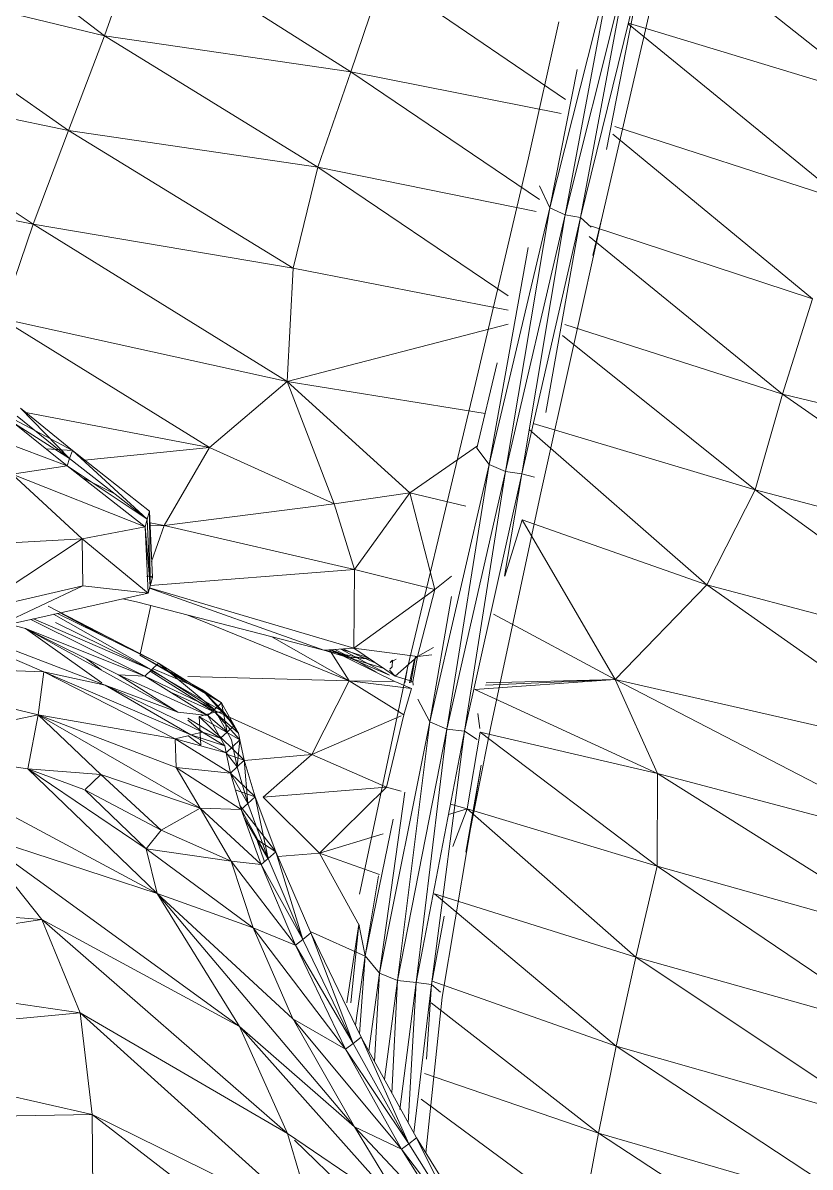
# Model space of a CAD drawing. Header units: millimetres. Extents: x -8591 to 7092, y -1621 to 14390.
# Drawn here: x -4638.9 to -4571.6, y 2890.6 to 2988.5 of the extents above; entities that cross this region are included whole.
import ezdxf

# ---------------------------------------------------------------- set-up
doc = ezdxf.new("R2010")
doc.units = ezdxf.units.MM
doc.layers.add('G-IMPT', color=8, linetype='Continuous', lineweight=9)
doc.layers.add('I-FURN', color=30, linetype='Continuous', lineweight=9)

# ---------------------------------------------------------------- blocks, each defined once
blk = doc.blocks.new('Artificial banana plant 1500mm - Family 4__C1-728657-Begane grond')
at = {"layer": 'G-IMPT'}
for p, q in [((-238.528, 345.356), (-219.178, 330.479)), ((-238.528, 345.356), (-219.178, 330.479)), ((-171.908, 340.166), (-152.808, 325.008)), ((-171.908, 340.166), (-152.808, 325.008)), ((-216.208, 338.885), (-219.178, 330.479)), ((-216.208, 338.885), (-219.178, 330.479)), ((-216.208, 338.885), (-198.098, 327.401)), ((-216.208, 338.885), (-198.098, 327.401)), ((-175.608, 337.504), (-181.088, 315.761)), ((-175.608, 337.504), (-181.088, 315.761)), ((-175.608, 337.504), (-179.778, 315.177)), ((-175.608, 337.504), (-179.778, 315.177)), ((-174.358, 336.928), (-179.778, 315.177)), ((-174.358, 336.928), (-179.778, 315.177)), ((-174.358, 336.928), (-178.478, 314.955)), ((-174.358, 336.928), (-178.478, 314.955)), ((-173.128, 336.688), (-178.478, 314.955)), ((-173.128, 336.688), (-178.478, 314.955)), ((-173.128, 336.688), (-176.263, 320.752)), ((-173.128, 336.688), (-176.263, 320.752)), ((-241.358, 335.818), (-219.178, 330.479)), ((-241.358, 335.818), (-219.178, 330.479)), ((-241.358, 335.818), (-222.258, 322.381)), ((-241.358, 335.818), (-222.258, 322.381)), ((-195.318, 335.645), (-198.098, 327.401)), ((-195.318, 335.645), (-198.098, 327.401)), ((-195.318, 335.645), (-179.77, 325.044)), ((-195.318, 335.645), (-179.77, 325.044)), ((-176.688, 314.756), (-171.928, 335.322)), ((-176.688, 314.756), (-171.928, 335.322)), ((-180.338, 331.673), (-182.918, 320.057)), ((-180.338, 331.673), (-182.918, 320.057)), ((-155.858, 316.353), (-174.402, 331.514)), ((-155.858, 316.353), (-174.402, 331.514)), ((-152.808, 325.008), (-174.388, 331.569)), ((-152.808, 325.008), (-174.388, 331.569)), ((-219.178, 330.479), (-222.258, 322.381)), ((-219.178, 330.479), (-222.258, 322.381)), ((-219.178, 330.479), (-198.098, 327.401)), ((-219.178, 330.479), (-198.098, 327.401)), ((-219.178, 330.479), (-200.938, 319.253)), ((-219.178, 330.479), (-200.938, 319.253)), ((-244.278, 327), (-222.258, 322.381)), ((-244.278, 327), (-222.258, 322.381)), ((-244.278, 327), (-225.258, 314.387)), ((-244.278, 327), (-225.258, 314.387)), ((-198.098, 327.401), (-200.938, 319.253)), ((-198.098, 327.401), (-200.938, 319.253)), ((-198.098, 327.401), (-181.982, 316.473)), ((-198.098, 327.401), (-181.982, 316.473)), ((-198.098, 327.401), (-180.144, 323.845)), ((-198.098, 327.401), (-180.144, 323.845)), ((-178.768, 327.591), (-181.088, 315.761)), ((-178.768, 327.591), (-181.088, 315.761)), ((-222.258, 322.381), (-225.258, 314.387)), ((-222.258, 322.381), (-225.258, 314.387)), ((-222.258, 322.381), (-203.038, 310.609)), ((-222.258, 322.381), (-203.038, 310.609)), ((-222.258, 322.381), (-200.938, 319.253)), ((-222.258, 322.381), (-200.938, 319.253)), ((-158.648, 308), (-175.711, 322.073)), ((-158.648, 308), (-175.711, 322.073)), ((-155.858, 316.353), (-175.541, 322.732)), ((-155.858, 316.353), (-175.541, 322.732)), ((-182.918, 320.057), (-187.568, 300.281)), ((-182.918, 320.057), (-187.568, 300.281)), ((-203.038, 310.609), (-200.938, 319.253)), ((-203.038, 310.609), (-200.938, 319.253)), ((-184.669, 308.264), (-200.938, 319.253)), ((-184.669, 308.264), (-200.938, 319.253)), ((-200.938, 319.253), (-182.255, 315.458)), ((-200.938, 319.253), (-182.255, 315.458)), ((-244.911, 318.196), (-225.258, 314.387)), ((-244.911, 318.196), (-225.258, 314.387)), ((-181.088, 315.761), (-181.998, 317.644)), ((-181.088, 315.761), (-181.998, 317.644)), ((-181.088, 315.761), (-186.278, 293.824)), ((-181.088, 315.761), (-186.278, 293.824)), ((-181.088, 315.761), (-184.898, 293.239)), ((-181.088, 315.761), (-184.898, 293.239)), ((-179.778, 315.177), (-184.898, 293.239)), ((-179.778, 315.177), (-184.898, 293.239)), ((-179.778, 315.177), (-183.498, 293.042)), ((-179.778, 315.177), (-183.498, 293.042)), ((-179.778, 315.177), (-181.088, 315.761)), ((-179.778, 315.177), (-181.088, 315.761)), ((-178.478, 314.955), (-179.778, 315.177)), ((-178.478, 314.955), (-179.778, 315.177)), ((-227.988, 306.3), (-225.258, 314.387)), ((-227.988, 306.3), (-225.258, 314.387)), ((-203.548, 300.914), (-225.258, 314.387)), ((-203.548, 300.914), (-225.258, 314.387)), ((-225.258, 314.387), (-203.038, 310.609)), ((-225.258, 314.387), (-203.038, 310.609)), ((-178.478, 314.955), (-183.498, 293.042)), ((-178.478, 314.955), (-183.498, 293.042)), ((-178.478, 314.955), (-181.43, 298.268)), ((-178.478, 314.955), (-181.43, 298.268)), ((-176.688, 314.756), (-179.048, 304.076)), ((-177.568, 314.118), (-178.478, 314.955)), ((-177.568, 314.118), (-178.478, 314.955)), ((-158.648, 308), (-177.526, 314.219)), ((-158.648, 308), (-177.526, 314.219)), ((-176.688, 314.756), (-177.438, 311.703)), ((-176.688, 314.756), (-177.438, 311.703)), ((-176.808, 314.324), (-177.438, 311.703)), ((-176.808, 314.324), (-177.438, 311.703)), ((-176.688, 314.756), (-176.808, 314.324)), ((-161.218, 299.829), (-177.732, 313.315)), ((-161.218, 299.829), (-177.732, 313.315)), ((-182.941, 312.396), (-186.278, 293.824)), ((-182.941, 312.396), (-186.278, 293.824)), ((-203.548, 300.914), (-203.038, 310.609)), ((-203.548, 300.914), (-203.038, 310.609)), ((-203.038, 310.609), (-184.669, 307.016)), ((-203.038, 310.609), (-184.669, 307.016)), ((-161.218, 299.829), (-158.648, 308)), ((-161.218, 299.829), (-158.648, 308)), ((-210.188, 295.274), (-227.988, 306.3)), ((-210.188, 295.274), (-227.988, 306.3)), ((-227.988, 306.3), (-203.548, 300.914)), ((-227.988, 306.3), (-203.548, 300.914)), ((-203.548, 300.914), (-184.669, 305.83)), ((-203.548, 300.914), (-184.669, 305.83)), ((-179.811, 305.785), (-161.218, 299.829)), ((-179.811, 305.785), (-161.218, 299.829)), ((-180.01, 304.859), (-163.558, 291.675)), ((-180.01, 304.859), (-163.558, 291.675)), ((-179.048, 304.076), (-181.938, 291.146)), ((-179.048, 304.076), (-181.938, 291.146)), ((-185.593, 302.515), (-187.328, 295.212)), ((-185.593, 302.515), (-187.328, 295.212)), ((-210.188, 295.274), (-203.548, 300.914)), ((-210.188, 295.274), (-203.548, 300.914)), ((-199.528, 290.463), (-203.548, 300.914)), ((-199.528, 290.463), (-203.548, 300.914)), ((-193.058, 291.404), (-203.548, 300.914)), ((-193.058, 291.404), (-203.548, 300.914)), ((-203.548, 300.914), (-186.624, 298.204)), ((-203.548, 300.914), (-186.624, 298.204)), ((-187.568, 300.281), (-190.658, 287.379)), ((-187.568, 300.281), (-190.658, 287.379)), ((-163.558, 291.675), (-161.218, 299.829)), ((-163.558, 291.675), (-161.218, 299.829)), ((-140.978, 285.71), (-161.218, 299.829)), ((-140.978, 285.71), (-161.218, 299.829)), ((-138.668, 294.527), (-161.218, 299.829)), ((-138.668, 294.527), (-161.218, 299.829)), ((-221.908, 295.027), (-226.358, 298.64)), ((-221.908, 295.027), (-226.358, 298.64)), ((-222.148, 294.347), (-226.358, 298.64)), ((-222.148, 294.347), (-226.358, 298.64)), ((-221.908, 295.027), (-227.796, 298.175)), ((-221.908, 295.027), (-227.796, 298.175)), ((-226.618, 297.963), (-222.148, 294.347)), ((-222.148, 294.347), (-226.618, 297.963)), ((-225.899, 298.267), (-210.188, 295.274)), ((-225.899, 298.267), (-210.188, 295.274)), ((-222.358, 293.718), (-230.018, 296.604)), ((-222.358, 293.718), (-230.018, 296.604)), ((-226.858, 297.334), (-222.148, 294.347)), ((-226.858, 297.334), (-222.148, 294.347)), ((-226.858, 297.334), (-222.358, 293.718)), ((-226.858, 297.334), (-222.358, 293.718)), ((-182.861, 296.832), (-167.668, 283.554)), ((-182.861, 296.832), (-167.668, 283.554)), ((-182.512, 297.347), (-163.558, 291.675)), ((-182.512, 297.347), (-163.558, 291.675)), ((-221.908, 295.027), (-224.161, 295.167)), ((-221.908, 295.027), (-224.161, 295.167)), ((-221.908, 295.027), (-222.148, 294.347)), ((-221.908, 295.027), (-222.148, 294.347)), ((-215.318, 289.83), (-221.908, 295.027)), ((-215.318, 289.83), (-221.908, 295.027)), ((-215.518, 289.147), (-221.908, 295.027)), ((-215.518, 289.147), (-221.908, 295.027)), ((-220.869, 294.207), (-210.188, 295.274)), ((-220.869, 294.207), (-210.188, 295.274)), ((-214.058, 288.614), (-210.188, 295.274)), ((-214.058, 288.614), (-210.188, 295.274)), ((-210.188, 295.274), (-199.528, 290.463)), ((-210.188, 295.274), (-199.528, 290.463)), ((-193.058, 291.404), (-187.295, 295.429)), ((-193.058, 291.404), (-187.295, 295.429)), ((-186.278, 293.824), (-187.328, 295.212)), ((-186.278, 293.824), (-187.328, 295.212)), ((-222.358, 293.718), (-227.048, 293.014)), ((-222.358, 293.718), (-227.048, 293.014)), ((-222.148, 294.347), (-222.358, 293.718)), ((-222.148, 294.347), (-222.358, 293.718)), ((-222.358, 293.718), (-215.518, 289.147)), ((-222.358, 293.718), (-215.518, 289.147)), ((-222.358, 293.718), (-215.698, 288.514)), ((-222.358, 293.718), (-215.698, 288.514)), ((-222.148, 294.347), (-215.518, 289.147)), ((-215.518, 289.147), (-222.148, 294.347)), ((-186.278, 293.824), (-191.368, 271.818)), ((-186.278, 293.824), (-191.368, 271.818)), ((-186.278, 293.824), (-189.898, 271.21)), ((-186.278, 293.824), (-189.898, 271.21)), ((-184.898, 293.239), (-186.278, 293.824)), ((-184.898, 293.239), (-186.278, 293.824)), ((-215.698, 288.514), (-227.048, 293.014)), ((-215.698, 288.514), (-227.048, 293.014)), ((-227.048, 293.014), (-221.068, 287.474)), ((-227.048, 293.014), (-221.068, 287.474)), ((-218.279, 291.313), (-221.068, 292.71)), ((-218.279, 291.313), (-221.068, 292.71)), ((-184.898, 293.239), (-189.898, 271.21)), ((-184.898, 293.239), (-189.898, 271.21)), ((-184.898, 293.239), (-188.398, 271.03)), ((-184.898, 293.239), (-188.398, 271.03)), ((-183.498, 293.042), (-188.398, 271.03)), ((-183.498, 293.042), (-188.398, 271.03)), ((-183.498, 293.042), (-184.964, 284.278)), ((-183.498, 293.042), (-184.964, 284.278)), ((-183.498, 293.042), (-184.898, 293.239)), ((-183.498, 293.042), (-184.898, 293.239)), ((-182.408, 292.739), (-183.498, 293.042)), ((-182.408, 292.739), (-183.498, 293.042)), ((-167.668, 283.554), (-163.558, 291.675)), ((-167.668, 283.554), (-163.558, 291.675)), ((-143.538, 277.14), (-163.558, 291.675)), ((-143.538, 277.14), (-163.558, 291.675)), ((-140.978, 285.71), (-163.558, 291.675)), ((-140.978, 285.71), (-163.558, 291.675)), ((-199.528, 290.463), (-193.058, 291.404)), ((-199.528, 290.463), (-193.058, 291.404)), ((-197.808, 284.849), (-193.058, 291.404)), ((-197.808, 284.849), (-193.058, 291.404)), ((-190.928, 283.132), (-193.058, 291.404)), ((-190.928, 283.132), (-193.058, 291.404)), ((-193.058, 291.404), (-188.288, 290.253)), ((-193.058, 291.404), (-188.288, 290.253)), ((-186.168, 271.277), (-181.938, 291.146)), ((-186.168, 271.277), (-181.938, 291.146)), ((-215.318, 289.83), (-215.518, 289.147)), ((-215.318, 289.83), (-215.518, 289.147)), ((-215.078, 284.155), (-215.318, 289.83)), ((-215.078, 284.155), (-215.318, 289.83)), ((-215.268, 283.465), (-215.318, 289.83)), ((-215.268, 283.465), (-215.318, 289.83)), ((-214.058, 288.614), (-199.528, 290.463)), ((-214.058, 288.614), (-199.528, 290.463)), ((-197.808, 284.849), (-199.528, 290.463)), ((-197.808, 284.849), (-199.528, 290.463)), ((-215.518, 289.147), (-215.698, 288.514)), ((-215.518, 289.147), (-215.698, 288.514)), ((-215.518, 289.147), (-215.268, 283.465)), ((-215.268, 283.465), (-215.518, 289.147)), ((-215.276, 288.848), (-214.058, 288.614)), ((-215.276, 288.848), (-214.058, 288.614)), ((-215.265, 288.578), (-214.058, 288.614)), ((-215.265, 288.578), (-214.058, 288.614)), ((-215.136, 285.535), (-214.058, 288.614)), ((-215.136, 285.535), (-214.058, 288.614)), ((-214.058, 288.614), (-197.808, 284.849)), ((-214.058, 288.614), (-197.808, 284.849)), ((-183.468, 289.089), (-184.935, 284.278)), ((-183.468, 289.089), (-184.935, 284.278)), ((-183.468, 289.089), (-167.668, 283.554)), ((-183.468, 289.089), (-167.668, 283.554)), ((-183.468, 289.089), (-175.508, 275.439)), ((-183.468, 289.089), (-175.508, 275.439)), ((-215.698, 288.514), (-221.068, 287.474)), ((-215.698, 288.514), (-221.068, 287.474)), ((-215.698, 288.514), (-215.268, 283.465)), ((-215.698, 288.514), (-215.268, 283.465)), ((-215.698, 288.514), (-215.448, 282.829)), ((-215.698, 288.514), (-215.448, 282.829)), ((-221.068, 287.474), (-235.538, 286.666)), ((-221.068, 287.474), (-235.538, 286.666)), ((-221.174, 287.404), (-230.418, 281.28)), ((-221.174, 287.404), (-230.418, 281.28)), ((-215.448, 282.829), (-221.068, 287.474)), ((-215.448, 282.829), (-221.068, 287.474)), ((-221.068, 287.474), (-221.028, 283.456)), ((-221.068, 287.474), (-221.028, 283.456)), ((-190.658, 287.379), (-193.258, 276.449)), ((-190.658, 287.379), (-193.258, 276.449)), ((-215.268, 283.492), (-197.808, 284.849)), ((-215.268, 283.492), (-197.808, 284.849)), ((-197.868, 278.129), (-197.808, 284.849)), ((-197.868, 278.129), (-197.808, 284.849)), ((-197.808, 284.849), (-190.928, 283.132)), ((-197.808, 284.849), (-190.928, 283.132)), ((-215.078, 284.155), (-215.569, 284.278)), ((-215.078, 284.155), (-215.569, 284.278)), ((-215.078, 284.155), (-215.268, 283.465)), ((-215.078, 284.155), (-215.268, 283.465)), ((-215.078, 284.155), (-215.194, 284.278)), ((-215.078, 284.155), (-215.194, 284.278)), ((-190.928, 283.132), (-189.492, 284.278)), ((-190.928, 283.132), (-189.492, 284.278)), ((-221.028, 283.456), (-230.418, 281.28)), ((-221.028, 283.456), (-230.418, 281.28)), ((-228.588, 279.892), (-221.028, 283.456)), ((-228.588, 279.892), (-221.028, 283.456)), ((-215.448, 282.829), (-228.588, 279.892)), ((-215.448, 282.829), (-228.588, 279.892)), ((-215.448, 282.829), (-221.028, 283.456)), ((-215.448, 282.829), (-221.028, 283.456)), ((-215.268, 283.465), (-215.448, 282.829)), ((-215.268, 283.465), (-215.448, 282.829)), ((-200.418, 277.953), (-215.328, 283.254)), ((-200.418, 277.953), (-215.328, 283.254)), ((-215.32, 283.284), (-197.868, 278.129)), ((-215.32, 283.284), (-197.868, 278.129)), ((-197.868, 278.129), (-190.928, 283.132)), ((-197.868, 278.129), (-190.928, 283.132)), ((-190.928, 283.132), (-192.418, 277.404)), ((-190.928, 283.132), (-192.418, 277.404)), ((-167.668, 283.554), (-175.508, 275.439)), ((-167.668, 283.554), (-175.508, 275.439)), ((-167.668, 283.554), (-146.998, 268.934)), ((-167.668, 283.554), (-146.998, 268.934)), ((-167.668, 283.554), (-143.538, 277.14)), ((-167.668, 283.554), (-143.538, 277.14)), ((-217.609, 282.346), (-216.428, 282.1)), ((-217.609, 282.346), (-216.428, 282.1)), ((-216.428, 282.1), (-200.418, 277.953)), ((-216.428, 282.1), (-200.418, 277.953)), ((-215.199, 281.781), (-216.116, 277.608)), ((-215.199, 281.781), (-216.116, 277.608)), ((-189.517, 282.536), (-191.368, 271.818)), ((-189.517, 282.536), (-191.368, 271.818)), ((-214.538, 276.83), (-223.988, 281.705)), ((-215.138, 276.261), (-223.527, 281.023)), ((-215.138, 276.261), (-223.527, 281.023)), ((-214.538, 276.83), (-223.188, 281.099)), ((-214.538, 276.83), (-223.188, 281.099)), ((-219.463, 279.26), (-222.961, 281.15)), ((-219.463, 279.26), (-222.961, 281.15)), ((-218.67, 278.869), (-222.951, 281.152)), ((-218.67, 278.869), (-222.951, 281.152)), ((-214.538, 276.83), (-222.927, 281.157)), ((-198.248, 275.328), (-212.048, 280.948)), ((-198.248, 275.328), (-212.048, 280.948)), ((-185.928, 281.022), (-175.508, 275.439)), ((-185.928, 281.022), (-175.508, 275.439)), ((-227.341, 280.17), (-225.928, 279.815)), ((-227.341, 280.17), (-225.928, 279.815)), ((-215.708, 275.737), (-225.928, 279.815)), ((-215.708, 275.737), (-225.928, 279.815)), ((-225.928, 279.815), (-217.968, 275.84)), ((-225.928, 279.815), (-217.968, 275.84)), ((-225.928, 279.815), (-212.888, 272.666)), ((-225.928, 279.815), (-212.888, 272.666)), ((-225.928, 279.815), (-219.39, 275.16)), ((-225.928, 279.815), (-219.39, 275.16)), ((-225.464, 280.59), (-215.708, 275.737)), ((-225.464, 280.59), (-215.708, 275.737)), ((-225.23, 280.642), (-215.138, 276.261)), ((-225.23, 280.642), (-215.138, 276.261)), ((-223.351, 280.33), (-215.138, 276.261)), ((-215.138, 276.261), (-223.351, 280.33)), ((-232.667, 279.671), (-224.358, 276.117)), ((-232.667, 279.671), (-224.358, 276.117)), ((-231.585, 279.73), (-219.098, 274.951)), ((-231.585, 279.73), (-219.098, 274.951)), ((-204.873, 279.106), (-198.248, 275.328)), ((-204.873, 279.106), (-198.248, 275.328)), ((-200.418, 277.953), (-197.868, 278.129)), ((-200.418, 277.953), (-197.868, 278.129)), ((-200.418, 277.953), (-195.275, 276.384)), ((-200.418, 277.953), (-195.275, 276.384)), ((-200.418, 277.953), (-197.417, 277.322)), ((-200.418, 277.953), (-197.417, 277.322)), ((-199.924, 277.987), (-198.248, 275.328)), ((-199.924, 277.987), (-198.248, 275.328)), ((-199.839, 277.993), (-194.348, 275.279)), ((-199.839, 277.993), (-194.348, 275.279)), ((-194.808, 275.819), (-199.823, 277.994)), ((-194.808, 275.819), (-199.823, 277.994)), ((-199.796, 277.996), (-198.158, 277.344)), ((-199.796, 277.996), (-198.158, 277.344)), ((-199.479, 278.018), (-198.158, 277.344)), ((-199.479, 278.018), (-198.158, 277.344)), ((-198.973, 278.053), (-196.734, 277.366)), ((-196.734, 277.366), (-198.973, 278.053)), ((-194.808, 275.819), (-198.963, 278.054)), ((-194.808, 275.819), (-198.963, 278.054)), ((-196.021, 276.886), (-198.755, 278.068)), ((-198.755, 278.068), (-196.021, 276.886)), ((-197.868, 278.129), (-194.328, 275.746)), ((-197.868, 278.129), (-194.328, 275.746)), ((-197.868, 278.129), (-192.418, 277.404)), ((-197.868, 278.129), (-192.418, 277.404)), ((-192.418, 277.404), (-191.038, 278.173)), ((-192.418, 277.404), (-191.038, 278.173)), ((-219.458, 276.268), (-220.693, 277.201)), ((-219.458, 276.268), (-220.693, 277.201)), ((-209.178, 273.465), (-216.158, 277.529)), ((-209.178, 273.465), (-216.158, 277.529)), ((-210.838, 274.601), (-216.158, 277.529)), ((-210.838, 274.601), (-216.158, 277.529)), ((-198.158, 277.344), (-196.611, 277.283)), ((-198.158, 277.344), (-196.611, 277.283)), ((-198.158, 277.344), (-195.931, 276.061)), ((-198.158, 277.344), (-195.931, 276.061)), ((-198.158, 277.344), (-196.476, 277.193)), ((-198.158, 277.344), (-196.476, 277.193)), ((-194.738, 276.909), (-194.228, 277.189)), ((-194.738, 276.909), (-194.548, 277.097)), ((-194.548, 277.097), (-194.588, 276.533)), ((-194.328, 275.746), (-192.418, 277.404)), ((-194.328, 275.746), (-192.418, 277.404)), ((-192.671, 277.184), (-193.095, 275.16)), ((-192.671, 277.184), (-193.095, 275.16)), ((-192.596, 277.427), (-192.975, 275.16)), ((-192.596, 277.427), (-192.975, 275.16)), ((-192.418, 277.404), (-192.818, 275.276)), ((-192.418, 277.404), (-192.818, 275.276)), ((-192.418, 277.404), (-191.191, 277.565)), ((-192.418, 277.404), (-191.191, 277.565)), ((-242.198, 276.697), (-224.358, 276.117)), ((-242.198, 276.697), (-224.358, 276.117)), ((-242.198, 276.697), (-224.828, 272.415)), ((-242.198, 276.697), (-224.828, 272.415)), ((-224.358, 276.117), (-224.828, 272.415)), ((-224.358, 276.117), (-224.828, 272.415)), ((-211.788, 270.706), (-224.358, 276.117)), ((-211.788, 270.706), (-224.358, 276.117)), ((-213.138, 270.37), (-224.358, 276.117)), ((-213.138, 270.37), (-224.358, 276.117)), ((-224.358, 276.117), (-219.098, 274.951)), ((-224.358, 276.117), (-219.098, 274.951)), ((-215.138, 276.261), (-215.708, 275.737)), ((-215.138, 276.261), (-215.708, 275.737)), ((-209.728, 272.642), (-215.257, 276.151)), ((-209.728, 272.642), (-215.257, 276.151)), ((-208.958, 272.666), (-215.19, 276.213)), ((-208.958, 272.666), (-215.19, 276.213)), ((-214.538, 276.83), (-215.138, 276.261)), ((-214.538, 276.83), (-215.138, 276.261)), ((-215.138, 276.261), (-209.778, 272.891)), ((-209.778, 272.891), (-215.138, 276.261)), ((-210.838, 274.601), (-215.019, 276.373)), ((-210.838, 274.601), (-215.019, 276.373)), ((-209.178, 273.465), (-214.538, 276.83)), ((-209.178, 273.465), (-214.538, 276.83)), ((-209.778, 272.891), (-214.538, 276.83)), ((-209.778, 272.891), (-214.538, 276.83)), ((-210.838, 274.601), (-213.791, 276.197)), ((-210.838, 274.601), (-213.791, 276.197)), ((-193.258, 276.449), (-197.378, 257.1)), ((-193.258, 276.449), (-197.378, 257.1)), ((-194.808, 276.242), (-194.328, 275.746)), ((-194.808, 276.242), (-194.328, 275.746)), ((-194.588, 276.533), (-194.768, 276.345)), ((-194.768, 276.345), (-194.588, 276.533)), ((-193.503, 275.16), (-193.258, 276.449)), ((-193.503, 275.16), (-193.258, 276.449)), ((-212.888, 272.666), (-219.098, 274.951)), ((-212.888, 272.666), (-219.098, 274.951)), ((-210.778, 270.935), (-219.098, 274.951)), ((-210.778, 270.935), (-219.098, 274.951)), ((-211.788, 270.706), (-219.098, 274.951)), ((-211.788, 270.706), (-219.098, 274.951)), ((-215.708, 275.737), (-217.968, 275.84)), ((-215.708, 275.737), (-217.968, 275.84)), ((-210.328, 272.366), (-217.968, 275.84)), ((-210.328, 272.366), (-217.968, 275.84)), ((-217.968, 275.84), (-212.888, 272.666)), ((-217.968, 275.84), (-212.888, 272.666)), ((-215.708, 275.737), (-209.778, 272.891)), ((-215.708, 275.737), (-209.778, 272.891)), ((-215.708, 275.737), (-210.328, 272.366)), ((-215.708, 275.737), (-210.328, 272.366)), ((-198.248, 275.328), (-212.048, 275.702)), ((-198.248, 275.328), (-212.048, 275.702)), ((-198.248, 275.328), (-201.438, 269.049)), ((-198.248, 275.328), (-201.438, 269.049)), ((-194.348, 275.279), (-198.248, 275.328)), ((-194.348, 275.279), (-198.248, 275.328)), ((-198.248, 275.328), (-192.918, 274.676)), ((-198.248, 275.328), (-192.918, 274.676)), ((-198.248, 275.328), (-193.578, 272.428)), ((-198.248, 275.328), (-193.578, 272.428)), ((-194.348, 275.279), (-192.918, 274.676)), ((-194.348, 275.279), (-192.918, 274.676)), ((-194.328, 275.746), (-192.818, 275.276)), ((-194.328, 275.746), (-192.818, 275.276)), ((-192.818, 275.276), (-192.778, 274.952)), ((-192.818, 275.276), (-192.778, 274.952)), ((-187.518, 274.598), (-175.508, 275.439)), ((-187.518, 274.598), (-175.508, 275.439)), ((-186.594, 274.952), (-175.508, 275.439)), ((-186.594, 274.952), (-175.508, 275.439)), ((-186.529, 275.16), (-175.508, 275.439)), ((-186.529, 275.16), (-175.508, 275.439)), ((-175.508, 275.439), (-171.888, 267.408)), ((-175.508, 275.439), (-171.888, 267.408)), ((-175.508, 275.439), (-147.598, 260.971)), ((-175.508, 275.439), (-147.598, 260.971)), ((-175.508, 275.439), (-146.998, 268.934)), ((-175.508, 275.439), (-146.998, 268.934)), ((-209.728, 272.642), (-213.529, 274.372)), ((-209.728, 272.642), (-213.529, 274.372)), ((-208.078, 271.517), (-210.838, 274.601)), ((-208.078, 271.517), (-210.838, 274.601)), ((-209.178, 273.465), (-210.838, 274.601)), ((-209.178, 273.465), (-210.838, 274.601)), ((-208.958, 272.666), (-210.838, 274.601)), ((-208.958, 272.666), (-210.838, 274.601)), ((-192.918, 274.676), (-193.578, 272.428)), ((-192.918, 274.676), (-193.578, 272.428)), ((-187.518, 274.598), (-171.888, 267.408)), ((-187.518, 274.598), (-171.888, 267.408)), ((-201.438, 269.049), (-210.449, 273.1)), ((-201.438, 269.049), (-210.449, 273.1)), ((-209.178, 273.465), (-209.778, 272.891)), ((-209.178, 273.465), (-209.778, 272.891)), ((-208.078, 271.517), (-209.178, 273.465)), ((-208.078, 271.517), (-209.178, 273.465)), ((-208.678, 270.943), (-209.178, 273.465)), ((-208.678, 270.943), (-209.178, 273.465)), ((-191.368, 271.818), (-192.378, 273.773)), ((-191.368, 271.818), (-192.378, 273.773)), ((-224.828, 272.415), (-238.038, 269.686)), ((-224.828, 272.415), (-238.038, 269.686)), ((-224.828, 272.415), (-225.718, 267.801)), ((-224.828, 272.415), (-225.718, 267.801)), ((-213.138, 270.37), (-224.828, 272.415)), ((-213.138, 270.37), (-224.828, 272.415)), ((-213.038, 267.926), (-224.828, 272.415)), ((-213.038, 267.926), (-224.828, 272.415)), ((-210.998, 264.434), (-224.828, 272.415)), ((-210.998, 264.434), (-224.828, 272.415)), ((-224.828, 272.415), (-219.478, 267.322)), ((-224.828, 272.415), (-219.478, 267.322)), ((-210.328, 272.366), (-212.888, 272.666)), ((-210.328, 272.366), (-212.888, 272.666)), ((-209.238, 270.42), (-212.048, 272.149)), ((-209.238, 270.42), (-212.048, 272.149)), ((-212.048, 271.977), (-210.778, 270.935)), ((-212.048, 271.977), (-210.778, 270.935)), ((-211.068, 272.289), (-209.728, 272.642)), ((-211.068, 272.289), (-209.728, 272.642)), ((-207.218, 268.552), (-211.068, 272.289)), ((-207.218, 268.552), (-211.068, 272.289)), ((-207.588, 270.296), (-211.068, 272.289)), ((-207.588, 270.296), (-211.068, 272.289)), ((-210.938, 269.829), (-211.068, 272.289)), ((-210.938, 269.829), (-211.068, 272.289)), ((-209.778, 272.891), (-210.328, 272.366)), ((-209.778, 272.891), (-210.328, 272.366)), ((-210.328, 272.366), (-208.678, 270.943)), ((-210.328, 272.366), (-208.678, 270.943)), ((-210.328, 272.366), (-209.238, 270.42)), ((-210.328, 272.366), (-209.238, 270.42)), ((-209.778, 272.891), (-208.678, 270.943)), ((-208.678, 270.943), (-209.778, 272.891)), ((-209.728, 272.642), (-208.958, 272.666)), ((-209.728, 272.642), (-208.958, 272.666)), ((-207.588, 270.296), (-209.728, 272.642)), ((-207.588, 270.296), (-209.728, 272.642)), ((-207.708, 270.865), (-209.728, 272.642)), ((-207.708, 270.865), (-209.728, 272.642)), ((-208.078, 271.517), (-208.958, 272.666)), ((-208.078, 271.517), (-208.958, 272.666)), ((-207.708, 270.865), (-208.958, 272.666)), ((-207.708, 270.865), (-208.958, 272.666)), ((-193.795, 272.335), (-201.438, 269.049)), ((-193.795, 272.335), (-201.438, 269.049)), ((-193.578, 272.428), (-195.068, 266.249)), ((-193.578, 272.428), (-195.068, 266.249)), ((-187.257, 272.528), (-187.096, 271.252)), ((-187.257, 272.528), (-187.096, 271.252)), ((-208.078, 271.517), (-208.678, 270.943)), ((-208.078, 271.517), (-208.678, 270.943)), ((-207.708, 270.865), (-208.078, 271.517)), ((-207.708, 270.865), (-208.078, 271.517)), ((-191.368, 271.818), (-195.668, 250.349)), ((-191.368, 271.818), (-195.668, 250.349)), ((-191.368, 271.818), (-194.108, 249.713)), ((-191.368, 271.818), (-194.108, 249.713)), ((-189.898, 271.21), (-194.108, 249.713)), ((-189.898, 271.21), (-194.108, 249.713)), ((-189.898, 271.21), (-192.518, 249.547)), ((-189.898, 271.21), (-192.518, 249.547)), ((-188.398, 271.03), (-192.518, 249.547)), ((-188.398, 271.03), (-192.518, 249.547)), ((-189.898, 271.21), (-191.368, 271.818)), ((-189.898, 271.21), (-191.368, 271.818)), ((-188.398, 271.03), (-191.208, 249.38)), ((-188.398, 271.03), (-191.208, 249.38)), ((-188.398, 271.03), (-189.898, 271.21)), ((-188.398, 271.03), (-189.898, 271.21)), ((-187.298, 270.323), (-188.398, 271.03)), ((-187.298, 270.323), (-188.398, 271.03)), ((-188.268, 260.686), (-186.168, 271.277)), ((-212.048, 270.642), (-213.138, 270.37)), ((-212.048, 270.642), (-213.138, 270.37)), ((-208.758, 269.188), (-213.138, 270.37)), ((-208.758, 269.188), (-213.138, 270.37)), ((-208.408, 267.441), (-213.138, 270.37)), ((-208.408, 267.441), (-213.138, 270.37)), ((-213.138, 270.37), (-213.038, 267.926)), ((-213.138, 270.37), (-213.038, 267.926)), ((-210.938, 269.829), (-212.048, 270.668)), ((-210.938, 269.829), (-212.048, 270.668)), ((-210.778, 270.935), (-211.788, 270.706)), ((-210.778, 270.935), (-211.788, 270.706)), ((-208.878, 269.767), (-211.788, 270.706)), ((-208.878, 269.767), (-211.788, 270.706)), ((-208.758, 269.188), (-211.788, 270.706)), ((-208.758, 269.188), (-211.788, 270.706)), ((-209.238, 270.42), (-210.778, 270.935)), ((-209.238, 270.42), (-210.778, 270.935)), ((-208.878, 269.767), (-210.778, 270.935)), ((-208.878, 269.767), (-210.778, 270.935)), ((-208.678, 270.943), (-209.238, 270.42)), ((-208.678, 270.943), (-209.238, 270.42)), ((-209.238, 270.42), (-208.878, 269.767)), ((-209.238, 270.42), (-208.878, 269.767)), ((-208.678, 270.943), (-208.318, 270.292)), ((-208.318, 270.292), (-208.678, 270.943)), ((-208.318, 270.292), (-208.198, 269.72)), ((-208.198, 269.72), (-208.318, 270.292)), ((-207.588, 270.296), (-208.198, 269.72)), ((-207.588, 270.296), (-208.198, 269.72)), ((-207.838, 267.973), (-207.588, 270.296)), ((-207.838, 267.973), (-207.588, 270.296)), ((-207.588, 270.296), (-207.708, 270.865)), ((-207.588, 270.296), (-207.708, 270.865)), ((-207.218, 268.552), (-207.588, 270.296)), ((-207.218, 268.552), (-207.588, 270.296)), ((-187.058, 270.954), (-188.178, 264.396)), ((-187.058, 270.954), (-188.178, 264.396)), ((-187.058, 270.954), (-171.888, 267.408)), ((-187.058, 270.954), (-171.888, 267.408)), ((-187.058, 270.954), (-171.938, 259.481)), ((-187.058, 270.954), (-171.938, 259.481)), ((-214.678, 257.154), (-238.038, 269.686)), ((-214.678, 257.154), (-238.038, 269.686)), ((-238.038, 269.686), (-225.718, 267.801)), ((-238.038, 269.686), (-225.718, 267.801)), ((-208.878, 269.767), (-208.758, 269.188)), ((-208.878, 269.767), (-208.758, 269.188)), ((-208.198, 269.72), (-208.758, 269.188)), ((-208.198, 269.72), (-208.758, 269.188)), ((-208.758, 269.188), (-207.838, 267.973)), ((-208.758, 269.188), (-207.838, 267.973)), ((-208.758, 269.188), (-208.408, 267.441)), ((-208.758, 269.188), (-208.408, 267.441)), ((-207.218, 268.552), (-208.735, 269.073)), ((-207.218, 268.552), (-208.735, 269.073)), ((-208.198, 269.72), (-207.838, 267.973)), ((-207.838, 267.973), (-208.198, 269.72)), ((-201.438, 269.049), (-207.218, 268.524)), ((-201.438, 269.049), (-207.218, 268.524)), ((-201.438, 269.049), (-205.618, 265.375)), ((-201.438, 269.049), (-205.618, 265.375)), ((-201.438, 269.049), (-195.068, 266.249)), ((-201.438, 269.049), (-195.068, 266.249)), ((-207.218, 268.552), (-207.838, 267.973)), ((-207.218, 268.552), (-207.838, 267.973)), ((-206.278, 265.425), (-207.218, 268.552)), ((-206.278, 265.425), (-207.218, 268.552)), ((-206.908, 264.852), (-207.218, 268.552)), ((-206.908, 264.852), (-207.218, 268.552)), ((-186.958, 268.135), (-190.308, 248.291)), ((-186.958, 268.135), (-190.308, 248.291)), ((-188.268, 260.686), (-186.958, 268.135)), ((-188.268, 260.686), (-186.958, 268.135)), ((-219.478, 267.322), (-225.718, 267.801)), ((-219.478, 267.322), (-225.718, 267.801)), ((-215.608, 260.97), (-225.718, 267.801)), ((-215.608, 260.97), (-225.718, 267.801)), ((-214.678, 257.154), (-225.718, 267.801)), ((-214.678, 257.154), (-225.718, 267.801)), ((-225.718, 267.801), (-220.929, 266.041)), ((-225.718, 267.801), (-220.929, 266.041)), ((-219.478, 267.322), (-220.838, 266.007)), ((-219.478, 267.322), (-220.838, 266.007)), ((-210.998, 264.434), (-219.478, 267.322)), ((-210.998, 264.434), (-219.478, 267.322)), ((-219.478, 267.322), (-214.328, 262.56)), ((-219.478, 267.322), (-214.328, 262.56)), ((-208.408, 267.441), (-213.038, 267.926)), ((-208.408, 267.441), (-213.038, 267.926)), ((-207.488, 264.329), (-213.038, 267.926)), ((-207.488, 264.329), (-213.038, 267.926)), ((-213.038, 267.926), (-210.998, 264.434)), ((-213.038, 267.926), (-210.998, 264.434)), ((-207.838, 267.973), (-208.408, 267.441)), ((-207.838, 267.973), (-208.408, 267.441)), ((-208.408, 267.441), (-206.908, 264.852)), ((-208.408, 267.441), (-206.908, 264.852)), ((-208.408, 267.441), (-207.488, 264.329)), ((-208.408, 267.441), (-207.488, 264.329)), ((-206.278, 265.425), (-208.408, 267.438)), ((-206.278, 265.425), (-208.408, 267.438)), ((-207.838, 267.973), (-206.908, 264.852)), ((-206.908, 264.852), (-207.838, 267.973)), ((-171.888, 267.408), (-171.938, 259.481)), ((-171.888, 267.408), (-171.938, 259.481)), ((-171.888, 267.408), (-149.088, 253.075)), ((-171.888, 267.408), (-149.088, 253.075)), ((-171.888, 267.408), (-147.598, 260.971)), ((-171.888, 267.408), (-147.598, 260.971)), ((-195.068, 266.249), (-205.618, 265.375)), ((-195.068, 266.249), (-205.618, 265.375)), ((-195.068, 266.249), (-200.778, 260.602)), ((-195.068, 266.249), (-200.778, 260.602)), ((-195.068, 266.249), (-193.795, 265.906)), ((-195.068, 266.249), (-193.795, 265.906)), ((-214.328, 262.56), (-220.838, 266.007)), ((-214.328, 262.56), (-220.838, 266.007)), ((-215.608, 260.97), (-220.838, 266.007)), ((-215.608, 260.97), (-220.838, 266.007)), ((-206.278, 265.425), (-207.988, 266.019)), ((-206.278, 265.425), (-207.988, 266.019)), ((-206.278, 265.425), (-206.908, 264.852)), ((-206.278, 265.425), (-206.908, 264.852)), ((-204.518, 260.702), (-206.278, 265.425)), ((-204.518, 260.702), (-206.278, 265.425)), ((-205.168, 260.139), (-206.278, 265.425)), ((-205.168, 260.139), (-206.278, 265.425)), ((-205.618, 265.375), (-200.778, 260.602)), ((-205.618, 265.375), (-200.778, 260.602)), ((-193.494, 265.825), (-195.668, 250.349)), ((-193.494, 265.825), (-195.668, 250.349)), ((-210.998, 264.434), (-214.328, 262.56)), ((-210.998, 264.434), (-214.328, 262.56)), ((-207.488, 264.329), (-210.998, 264.434)), ((-207.488, 264.329), (-210.998, 264.434)), ((-205.768, 259.627), (-210.998, 264.434)), ((-205.768, 259.627), (-210.998, 264.434)), ((-210.998, 264.434), (-208.338, 259.91)), ((-210.998, 264.434), (-208.338, 259.91)), ((-204.518, 260.702), (-207.593, 264.683)), ((-204.518, 260.702), (-207.593, 264.683)), ((-206.908, 264.852), (-207.488, 264.329)), ((-206.908, 264.852), (-207.488, 264.329)), ((-207.488, 264.329), (-205.168, 260.139)), ((-207.488, 264.329), (-205.168, 260.139)), ((-207.488, 264.329), (-205.768, 259.627)), ((-207.488, 264.329), (-205.768, 259.627)), ((-206.908, 264.852), (-205.168, 260.139)), ((-205.168, 260.139), (-206.908, 264.852)), ((-188.178, 264.396), (-189.762, 263.919)), ((-188.178, 264.396), (-189.762, 263.919)), ((-189.597, 264.777), (-188.178, 264.396)), ((-189.597, 264.777), (-188.178, 264.396)), ((-188.178, 264.396), (-189.405, 261.182)), ((-188.178, 264.396), (-189.405, 261.182)), ((-171.938, 259.481), (-188.178, 264.396)), ((-171.938, 259.481), (-188.178, 264.396)), ((-188.178, 264.396), (-173.748, 251.715)), ((-188.178, 264.396), (-173.748, 251.715)), ((-206.138, 261.768), (-207.205, 263.554)), ((-206.138, 261.768), (-207.205, 263.554)), ((-194.48, 263.519), (-196.878, 251.823)), ((-194.48, 263.519), (-196.878, 251.823)), ((-214.678, 257.154), (-230.408, 262.31)), ((-214.678, 257.154), (-230.408, 262.31)), ((-207.638, 245.773), (-230.408, 262.31)), ((-207.638, 245.773), (-230.408, 262.31)), ((-230.408, 262.31), (-224.528, 254.916)), ((-230.408, 262.31), (-224.528, 254.916)), ((-214.328, 262.56), (-215.608, 260.97)), ((-214.328, 262.56), (-215.608, 260.97)), ((-208.338, 259.91), (-214.328, 262.56)), ((-208.338, 259.91), (-214.328, 262.56)), ((-195.337, 262.24), (-200.778, 260.602)), ((-195.337, 262.24), (-200.778, 260.602)), ((-205.2, 260.139), (-206.138, 261.768)), ((-205.2, 260.139), (-206.138, 261.768)), ((-204.518, 260.702), (-206.138, 261.768)), ((-204.518, 260.702), (-206.138, 261.768)), ((-205.486, 259.867), (-206.138, 261.768)), ((-205.486, 259.867), (-206.138, 261.768)), ((-208.338, 259.91), (-215.608, 260.97)), ((-208.338, 259.91), (-215.608, 260.97)), ((-206.458, 254.216), (-215.608, 260.97)), ((-206.458, 254.216), (-215.608, 260.97)), ((-215.608, 260.97), (-214.678, 257.154)), ((-215.608, 260.97), (-214.678, 257.154)), ((-204.518, 260.702), (-205.168, 260.139)), ((-204.518, 260.702), (-205.168, 260.139)), ((-201.538, 253.779), (-204.518, 260.702)), ((-201.538, 253.779), (-204.518, 260.702)), ((-202.208, 253.231), (-204.518, 260.702)), ((-202.208, 253.231), (-204.518, 260.702)), ((-200.778, 260.602), (-204.357, 260.327)), ((-200.778, 260.602), (-204.357, 260.327)), ((-200.778, 260.602), (-195.651, 258.781)), ((-200.778, 260.602), (-195.651, 258.781)), ((-200.778, 260.602), (-197.367, 254.401)), ((-200.778, 260.602), (-197.367, 254.401)), ((-205.768, 259.627), (-208.338, 259.91)), ((-205.768, 259.627), (-208.338, 259.91)), ((-202.838, 252.73), (-208.338, 259.91)), ((-202.838, 252.73), (-208.338, 259.91)), ((-208.338, 259.91), (-206.458, 254.216)), ((-208.338, 259.91), (-206.458, 254.216)), ((-205.168, 260.139), (-205.768, 259.627)), ((-205.168, 260.139), (-205.768, 259.627)), ((-205.768, 259.627), (-202.208, 253.231)), ((-205.768, 259.627), (-202.208, 253.231)), ((-205.768, 259.627), (-202.838, 252.73)), ((-205.768, 259.627), (-202.838, 252.73)), ((-205.168, 260.139), (-202.208, 253.231)), ((-202.208, 253.231), (-205.168, 260.139)), ((-171.938, 259.481), (-173.748, 251.715)), ((-171.938, 259.481), (-173.748, 251.715)), ((-171.938, 259.481), (-150.948, 245.283)), ((-171.938, 259.481), (-150.948, 245.283)), ((-171.938, 259.481), (-149.088, 253.075)), ((-171.938, 259.481), (-149.088, 253.075)), ((-195.735, 258.659), (-196.878, 251.823)), ((-195.735, 258.659), (-196.878, 251.823)), ((-224.528, 254.916), (-252.468, 257.118)), ((-224.528, 254.916), (-252.468, 257.118)), ((-206.458, 254.216), (-214.678, 257.154)), ((-206.458, 254.216), (-214.678, 257.154)), ((-203.058, 246.446), (-214.678, 257.154)), ((-203.058, 246.446), (-214.678, 257.154)), ((-197.798, 237.214), (-214.678, 257.154)), ((-197.798, 237.214), (-214.678, 257.154)), ((-214.678, 257.154), (-207.638, 245.773)), ((-214.678, 257.154), (-207.638, 245.773)), ((-173.748, 251.715), (-190.958, 257.113)), ((-173.748, 251.715), (-190.958, 257.113)), ((-190.958, 257.113), (-175.418, 244.105)), ((-190.958, 257.113), (-175.418, 244.105)), ((-224.528, 254.916), (-249.718, 251.096)), ((-224.528, 254.916), (-249.718, 251.096)), ((-207.638, 245.773), (-224.528, 254.916)), ((-207.638, 245.773), (-224.528, 254.916)), ((-203.518, 236.633), (-224.528, 254.916)), ((-203.518, 236.633), (-224.528, 254.916)), ((-224.528, 254.916), (-221.238, 246.949)), ((-224.528, 254.916), (-221.238, 246.949)), ((-197.421, 254.5), (-198.466, 247.804)), ((-197.421, 254.5), (-198.466, 247.804)), ((-197.42, 254.498), (-198.103, 247.804)), ((-197.42, 254.498), (-198.103, 247.804)), ((-196.878, 251.823), (-197.418, 254.519)), ((-196.878, 251.823), (-197.418, 254.519)), ((-190.119, 255.212), (-191.208, 249.38)), ((-190.119, 255.212), (-191.208, 249.38)), ((-202.922, 252.765), (-206.458, 254.216)), ((-202.922, 252.765), (-206.458, 254.216)), ((-198.568, 243.849), (-206.458, 254.216)), ((-198.568, 243.849), (-206.458, 254.216)), ((-206.458, 254.216), (-203.058, 246.446)), ((-206.458, 254.216), (-203.058, 246.446)), ((-201.538, 253.779), (-202.208, 253.231)), ((-201.538, 253.779), (-202.208, 253.231)), ((-201.592, 253.906), (-196.878, 251.788)), ((-201.592, 253.906), (-196.878, 251.788)), ((-197.228, 244.875), (-201.538, 253.779)), ((-197.228, 244.875), (-201.538, 253.779)), ((-197.918, 244.338), (-201.538, 253.779)), ((-197.918, 244.338), (-201.538, 253.779)), ((-202.208, 253.231), (-202.838, 252.73)), ((-202.208, 253.231), (-202.838, 252.73)), ((-202.838, 252.73), (-197.918, 244.338)), ((-202.838, 252.73), (-197.918, 244.338)), ((-202.838, 252.73), (-198.568, 243.849)), ((-202.838, 252.73), (-198.568, 243.849)), ((-202.208, 253.231), (-197.918, 244.338)), ((-197.918, 244.338), (-202.208, 253.231)), ((-196.878, 251.823), (-197.724, 245.898)), ((-196.878, 251.823), (-197.724, 245.898)), ((-196.878, 251.823), (-197.362, 245.151)), ((-196.878, 251.823), (-197.362, 245.151)), ((-195.668, 250.349), (-196.878, 251.823)), ((-195.668, 250.349), (-196.878, 251.823)), ((-173.748, 251.715), (-175.418, 244.105)), ((-173.748, 251.715), (-175.418, 244.105)), ((-152.658, 237.609), (-173.748, 251.715)), ((-152.658, 237.609), (-173.748, 251.715)), ((-150.948, 245.283), (-173.748, 251.715)), ((-150.948, 245.283), (-173.748, 251.715)), ((-221.238, 246.949), (-249.718, 251.096)), ((-221.238, 246.949), (-249.718, 251.096)), ((-195.668, 250.349), (-196.577, 243.689)), ((-195.668, 250.349), (-196.577, 243.689)), ((-195.668, 250.349), (-196.09, 242.802)), ((-195.668, 250.349), (-196.09, 242.802)), ((-194.108, 249.713), (-195.668, 250.349)), ((-194.108, 249.713), (-195.668, 250.349)), ((-194.108, 249.713), (-195.236, 241.248)), ((-194.108, 249.713), (-195.236, 241.248)), ((-194.108, 249.713), (-194.598, 240.086)), ((-194.108, 249.713), (-194.598, 240.086)), ((-192.518, 249.547), (-194.108, 249.713)), ((-192.518, 249.547), (-194.108, 249.713)), ((-192.518, 249.547), (-193.912, 238.686)), ((-192.518, 249.547), (-193.912, 238.686)), ((-192.518, 249.547), (-193.208, 237.555)), ((-192.518, 249.547), (-193.208, 237.555)), ((-191.208, 249.38), (-192.518, 249.547)), ((-191.208, 249.38), (-192.518, 249.547)), ((-191.172, 249.656), (-175.418, 244.105)), ((-191.172, 249.656), (-175.418, 244.105)), ((-191.208, 249.38), (-192.735, 236.693)), ((-191.208, 249.38), (-192.735, 236.693)), ((-191.208, 249.38), (-191.654, 242.979)), ((-191.208, 249.38), (-191.654, 242.979)), ((-190.438, 248.729), (-191.208, 249.38)), ((-190.438, 248.729), (-191.208, 249.38)), ((-190.308, 248.291), (-191.695, 234.975)), ((-190.308, 248.291), (-191.695, 234.975)), ((-191.232, 247.804), (-176.938, 236.664)), ((-191.232, 247.804), (-176.938, 236.664)), ((-221.238, 246.949), (-247.588, 244.507)), ((-221.238, 246.949), (-247.588, 244.507)), ((-203.518, 236.633), (-221.238, 246.949)), ((-203.518, 236.633), (-221.238, 246.949)), ((-201.228, 228.914), (-221.238, 246.949)), ((-201.228, 228.914), (-221.238, 246.949)), ((-221.238, 246.949), (-220.208, 238.247)), ((-221.238, 246.949), (-220.208, 238.247)), ((-197.798, 237.214), (-207.638, 245.773)), ((-197.798, 237.214), (-207.638, 245.773)), ((-193.795, 230.29), (-207.638, 245.773)), ((-193.795, 230.29), (-207.638, 245.773)), ((-207.638, 245.773), (-203.518, 236.633)), ((-207.638, 245.773), (-203.518, 236.633)), ((-198.568, 243.849), (-203.058, 246.446)), ((-198.568, 243.849), (-203.058, 246.446)), ((-193.768, 235.287), (-203.058, 246.446)), ((-193.768, 235.287), (-203.058, 246.446)), ((-202.922, 246.207), (-197.798, 237.214)), ((-202.922, 246.207), (-197.798, 237.214)), ((-197.228, 244.875), (-197.918, 244.338)), ((-197.228, 244.875), (-197.918, 244.338)), ((-192.498, 236.261), (-197.228, 244.875)), ((-192.498, 236.261), (-197.228, 244.875)), ((-193.158, 235.749), (-197.228, 244.875)), ((-193.158, 235.749), (-197.228, 244.875)), ((-220.208, 238.247), (-247.588, 244.507)), ((-220.208, 238.247), (-247.588, 244.507)), ((-197.918, 244.338), (-198.568, 243.849)), ((-197.918, 244.338), (-198.568, 243.849)), ((-198.568, 243.849), (-193.158, 235.749)), ((-198.568, 243.849), (-193.158, 235.749)), ((-198.568, 243.849), (-193.768, 235.287)), ((-198.568, 243.849), (-193.768, 235.287)), ((-197.918, 244.338), (-193.158, 235.749)), ((-193.158, 235.749), (-197.918, 244.338)), ((-176.938, 236.664), (-175.418, 244.105)), ((-176.938, 236.664), (-175.418, 244.105)), ((-154.188, 230.067), (-175.418, 244.105)), ((-154.188, 230.067), (-175.418, 244.105)), ((-152.658, 237.609), (-175.418, 244.105)), ((-152.658, 237.609), (-175.418, 244.105)), ((-191.825, 241.757), (-176.938, 236.664)), ((-191.825, 241.757), (-176.938, 236.664)), ((-192.099, 239.569), (-178.298, 229.407)), ((-192.099, 239.569), (-178.298, 229.407)), ((-220.208, 238.247), (-246.088, 237.799)), ((-220.208, 238.247), (-246.088, 237.799)), ((-201.228, 228.914), (-220.208, 238.247)), ((-201.228, 228.914), (-220.208, 238.247)), ((-199.448, 222.237), (-220.208, 238.247)), ((-199.448, 222.237), (-220.208, 238.247)), ((-220.208, 238.247), (-220.138, 229.829)), ((-220.208, 238.247), (-220.138, 229.829)), ((-193.768, 235.287), (-197.798, 237.214)), ((-193.768, 235.287), (-197.798, 237.214)), ((-189.158, 227.989), (-197.798, 237.214)), ((-189.158, 227.989), (-197.798, 237.214)), ((-197.798, 237.214), (-193.188, 229.611)), ((-197.798, 237.214), (-193.188, 229.611)), ((-193.795, 230.024), (-203.518, 236.633)), ((-193.795, 230.024), (-203.518, 236.633)), ((-203.518, 236.633), (-201.228, 228.914)), ((-203.518, 236.633), (-201.228, 228.914)), ((-189.588, 223.157), (-202.922, 236.056)), ((-189.588, 223.157), (-202.922, 236.056)), ((-192.498, 236.261), (-193.158, 235.749)), ((-192.498, 236.261), (-193.158, 235.749)), ((-188.008, 229.072), (-192.498, 236.261)), ((-188.008, 229.072), (-192.498, 236.261)), ((-188.608, 228.503), (-192.498, 236.261)), ((-188.608, 228.503), (-192.498, 236.261)), ((-178.298, 229.407), (-176.938, 236.664)), ((-178.298, 229.407), (-176.938, 236.664)), ((-155.548, 222.661), (-176.938, 236.664)), ((-155.548, 222.661), (-176.938, 236.664)), ((-154.188, 230.067), (-176.938, 236.664)), ((-154.188, 230.067), (-176.938, 236.664)), ((-193.158, 235.749), (-193.768, 235.287)), ((-193.158, 235.749), (-193.768, 235.287)), ((-193.768, 235.287), (-188.608, 228.503)), ((-193.768, 235.287), (-188.608, 228.503)), ((-193.768, 235.287), (-189.158, 227.989)), ((-193.768, 235.287), (-189.158, 227.989)), ((-193.158, 235.749), (-188.608, 228.503)), ((-188.608, 228.503), (-193.158, 235.749))]:
    blk.add_line(p, q, dxfattribs=at)
blk = doc.blocks.new('Artificial banana plant 1500mm - Family 4__C2-728658-Begane grond')
blk.add_blockref('Artificial banana plant 1500mm - Family 4__C1-728657-Begane grond', (0, 0))
blk = doc.blocks.new('Artificial banana plant 1500mm - Family 4-728656-Begane grond')
blk.add_blockref('Artificial banana plant 1500mm - Family 4__C2-728658-Begane grond', (0, 0))
blk = doc.blocks.new('Artificial banana plant 1500mm - Ny märkning-728662-Begane grond')
blk.add_blockref('Artificial banana plant 1500mm - Family 4-728656-Begane grond', (0, 0))

msp = doc.modelspace()

# ---------------------------------------------------------------- block references
at = {"layer": 'I-FURN'}
msp.add_blockref('Artificial banana plant 1500mm - Ny märkning-728662-Begane grond', (-4412.758, 2656.875), dxfattribs=at)

doc.saveas('drawing.dxf')
